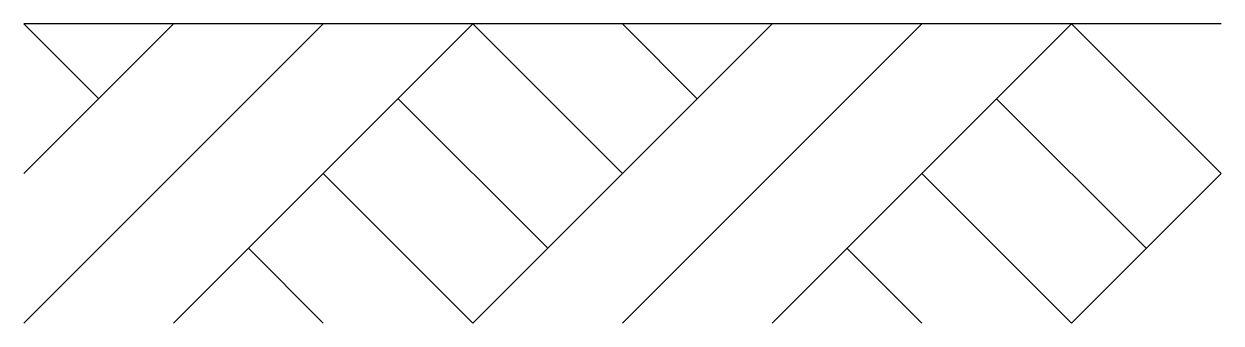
# Model space of a CAD drawing. Header units: metres. Extents: x 239 to 2148, y -477 to 0.
import ezdxf

# ---------------------------------------------------------------- set-up
doc = ezdxf.new("R2010")
doc.units = ezdxf.units.M
doc.layers.add('LAYER1', color=1, linetype='Continuous')

msp = doc.modelspace()

# ---------------------------------------------------------------- linework, layer by layer
for p, q in [((357.97, -119.32), (238.65, 0)), ((238.65, -477.3), (715.95, 0)), ((238.65, -238.65), (477.3, 0)), ((477.3, -477.3), (954.59, 0)), ((1193.24, -238.65), (954.59, 0)), ((954.59, -477.3), (1431.89, 0)), ((1312.57, -119.32), (1193.24, 0)), ((1193.24, -477.3), (1670.54, 0)), ((1431.89, -477.3), (1909.19, 0)), ((2147.84, -238.65), (1909.19, 0)), ((1073.92, -357.97), (835.27, -119.32)), ((2028.51, -357.97), (1789.86, -119.32)), ((954.59, -477.3), (715.95, -238.65)), ((1909.19, -477.3), (1670.54, -238.65)), ((1909.19, -477.3), (2147.84, -238.65)), ((715.95, -477.3), (596.62, -357.97)), ((1670.54, -477.3), (1551.22, -357.97))]:
    msp.add_line(p, q)
at = {"layer": 'LAYER1'}
msp.add_lwpolyline([(2147.84, 0), (238.65, 0)], dxfattribs=at)

doc.saveas('drawing.dxf')
